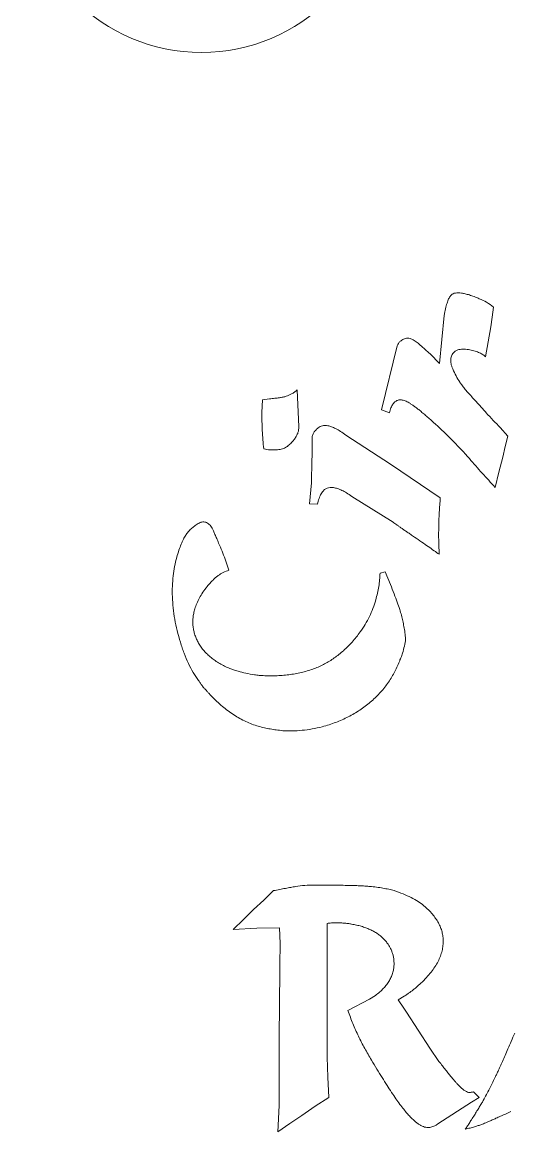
# Model space of a CAD drawing. Header units: millimetres. Extents: x -30 to 30, y -30 to 30.
# Drawn here: x -2.5 to 4.31, y 6.45 to 21.92 of the extents above; entities that cross this region are included whole.
import ezdxf

# ---------------------------------------------------------------- set-up
doc = ezdxf.new("R2010")
doc.units = ezdxf.units.MM

msp = doc.modelspace()

# ---------------------------------------------------------------- linework, layer by layer
at = {"color": 7, "linetype": 'Continuous', "lineweight": 15}
for p, q in [((4.073, 17.95), (4.056, 17.812)), ((3.32, 17.163), (3.385, 17.833)), ((3.385, 17.833), (3.394, 17.883)), ((4.056, 17.812), (4.037, 17.677)), ((4.037, 17.677), (3.962, 17.257)), ((2.509, 16.52), (2.73, 17.411)), ((3.067, 17.408), (3.172, 17.312)), ((3.172, 17.312), (3.188, 17.301)), ((3.188, 17.301), (3.32, 17.163)), ((1.337, 16.795), (1.357, 16.281)), ((0.843, 16.48), (0.852, 16.658)), ((0.852, 16.658), (0.951, 16.672)), ((2.623, 16.476), (2.509, 16.52)), ((2.636, 16.53), (2.623, 16.476)), ((4.165, 16.271), (4.273, 16.152)), ((2.015, 16.165), (2.637, 15.761)), ((4.273, 16.152), (4.234, 16.005)), ((0.934, 15.961), (0.868, 15.973)), ((4.234, 16.005), (4.201, 15.859)), ((4.201, 15.859), (4.148, 15.651)), ((2.637, 15.761), (3.331, 15.289)), ((4.148, 15.651), (4.095, 15.437)), ((1.505, 15.206), (1.534, 15.499)), ((1.62, 15.202), (1.505, 15.206)), ((1.629, 15.246), (1.62, 15.202)), ((2.674, 14.95), (2.096, 15.311)), ((0.332, 14.434), (0.383, 14.281)), ((2.491, 14.239), (2.564, 14.261)), ((2.564, 14.261), (2.636, 14.083)), ((0.868, 9.682), (1.005, 9.815)), ((0.727, 9.55), (0.868, 9.682)), ((0.585, 9.413), (0.727, 9.55)), ((0.443, 9.275), (0.585, 9.413)), ((0.772, 9.294), (0.443, 9.275)), ((1.087, 9.298), (0.772, 9.294)), ((1.092, 9.189), (1.087, 9.298)), ((1.754, 9.358), (1.754, 7.494)), ((1.873, 9.367), (1.814, 9.367)), ((1.097, 9.074), (1.092, 9.189)), ((2.042, 8.143), (2.344, 8.303)), ((2.344, 8.303), (2.426, 8.353)), ((2.827, 8.344), (2.745, 8.293)), ((2.745, 8.293), (2.823, 8.175)), ((2.823, 8.175), (2.86, 8.12)), ((2.86, 8.12), (3.024, 7.869)), ((3.024, 7.869), (3.184, 7.617)), ((3.184, 7.617), (3.312, 7.435)), ((1.754, 7.494), (1.763, 7.216)), ((1.763, 7.216), (1.777, 6.933)), ((3.796, 7.01), (3.873, 6.933)), ((1.064, 6.453), (1.083, 6.818)), ((1.585, 6.809), (1.398, 6.681)), ((1.777, 6.933), (1.585, 6.809)), ((3.764, 6.864), (3.298, 6.563)), ((3.873, 6.933), (3.764, 6.864)), ((1.398, 6.681), (1.233, 6.567)), ((1.233, 6.567), (1.064, 6.453)), ((3.298, 6.563), (3.271, 6.544))]:
    msp.add_line(p, q, dxfattribs=at)
msp.add_circle((0, 24), 2.5, dxfattribs=at)
for points, knots in [([(3.394, 17.883), (3.4, 17.912), (3.412, 17.964), (3.433, 18.033), (3.456, 18.086), (3.477, 18.111), (3.486, 18.121)], [0, 0, 0, 0, 0.342116, 0.618987, 0.837674, 1, 1, 1, 1]), ([(3.486, 18.121), (3.494, 18.127), (3.511, 18.14), (3.544, 18.148), (3.583, 18.151), (3.629, 18.146), (3.681, 18.136), (3.74, 18.119), (3.805, 18.096), (3.851, 18.077), (3.875, 18.066)], [0, 0, 0, 0, 0.071445, 0.152444, 0.246751, 0.357338, 0.487603, 0.637362, 0.807467, 1, 1, 1, 1]), ([(3.875, 18.066), (3.91, 18.052), (3.981, 18.021), (4.042, 17.974), (4.073, 17.95)], [0, 0, 0, 0, 0.492087, 1, 1, 1, 1]), ([(2.772, 17.474), (2.787, 17.485), (2.817, 17.507), (2.867, 17.52), (2.914, 17.514), (2.959, 17.492), (3.011, 17.455), (3.047, 17.425), (3.067, 17.408)], [0, 0, 0, 0, 0.162449, 0.333368, 0.437729, 0.580248, 0.76705, 1, 1, 1, 1]), ([(2.73, 17.411), (2.735, 17.422), (2.745, 17.446), (2.763, 17.464), (2.772, 17.474)], [0, 0, 0, 0, 0.482234, 1, 1, 1, 1]), ([(3.591, 17.359), (3.58, 17.356), (3.555, 17.348), (3.535, 17.332), (3.525, 17.323)], [0, 0, 0, 0, 0.483965, 1, 1, 1, 1]), ([(3.743, 17.355), (3.717, 17.359), (3.667, 17.368), (3.616, 17.362), (3.591, 17.359)], [0, 0, 0, 0, 0.523015, 1, 1, 1, 1]), ([(3.962, 17.257), (3.951, 17.267), (3.926, 17.289), (3.877, 17.315), (3.815, 17.337), (3.768, 17.349), (3.743, 17.355)], [0, 0, 0, 0, 0.187601, 0.411916, 0.681591, 1, 1, 1, 1]), ([(3.525, 17.323), (3.518, 17.316), (3.505, 17.303), (3.49, 17.279), (3.48, 17.253), (3.476, 17.224), (3.475, 17.193), (3.48, 17.16), (3.489, 17.125), (3.499, 17.101), (3.504, 17.088)], [0, 0, 0, 0, 0.114535, 0.222481, 0.33159, 0.445348, 0.565491, 0.697323, 0.840462, 1, 1, 1, 1]), ([(3.504, 17.088), (3.52, 17.055), (3.549, 16.993), (3.592, 16.918), (3.633, 16.862), (3.67, 16.813), (3.717, 16.759), (3.751, 16.721), (3.769, 16.701)], [0, 0, 0, 0, 0.231505, 0.437841, 0.54615, 0.675718, 0.826546, 1, 1, 1, 1]), ([(0.951, 16.672), (0.976, 16.674), (1.021, 16.679), (1.084, 16.686), (1.136, 16.695), (1.181, 16.706), (1.22, 16.721), (1.259, 16.74), (1.299, 16.764), (1.324, 16.784), (1.337, 16.795)], [0, 0, 0, 0, 0.177094, 0.330489, 0.459015, 0.564695, 0.662007, 0.767322, 0.878885, 1, 1, 1, 1]), ([(2.695, 16.628), (2.684, 16.615), (2.658, 16.586), (2.644, 16.55), (2.636, 16.53)], [0, 0, 0, 0, 0.456452, 1, 1, 1, 1]), ([(3.679, 15.903), (3.608, 15.978), (3.466, 16.13), (3.296, 16.291), (3.18, 16.393), (3.127, 16.44), (3.077, 16.482), (3.031, 16.52), (2.988, 16.552), (2.949, 16.58), (2.915, 16.604), (2.874, 16.628), (2.829, 16.65), (2.778, 16.659), (2.731, 16.654), (2.707, 16.637), (2.695, 16.628)], [0, 0, 0, 0, 0.2421168, 0.489752, 0.5499194, 0.6057013, 0.6564268, 0.7031765, 0.7453319, 0.7824171, 0.8155976, 0.8443759, 0.8925941, 0.9320141, 0.9660721, 1, 1, 1, 1]), ([(3.769, 16.701), (3.804, 16.663), (3.872, 16.589), (3.97, 16.478), (4.068, 16.372), (4.133, 16.304), (4.165, 16.271)], [0, 0, 0, 0, 0.261851, 0.515792, 0.762356, 1, 1, 1, 1]), ([(0.868, 15.973), (0.86, 16.058), (0.844, 16.227), (0.843, 16.396), (0.843, 16.48)], [0, 0, 0, 0, 0.504021, 1, 1, 1, 1]), ([(1.357, 16.281), (1.357, 16.268), (1.357, 16.24), (1.347, 16.198), (1.326, 16.154), (1.308, 16.126), (1.298, 16.111)], [0, 0, 0, 0, 0.215486, 0.447943, 0.708171, 1, 1, 1, 1]), ([(1.572, 16.212), (1.574, 16.215), (1.58, 16.221), (1.591, 16.233), (1.608, 16.249), (1.628, 16.268), (1.654, 16.287), (1.687, 16.298), (1.724, 16.301), (1.767, 16.298), (1.818, 16.282), (1.876, 16.255), (1.944, 16.216), (1.99, 16.183), (2.015, 16.165)], [0, 0, 0, 0, 0.020317, 0.051586, 0.09666, 0.154666, 0.218171, 0.284401, 0.356231, 0.438429, 0.538476, 0.664201, 0.817461, 1, 1, 1, 1]), ([(1.298, 16.111), (1.287, 16.098), (1.264, 16.069), (1.223, 16.027), (1.173, 15.99), (1.123, 15.971), (1.077, 15.964), (1.035, 15.959), (0.987, 15.959), (0.952, 15.96), (0.934, 15.961)], [0, 0, 0, 0, 0.121606, 0.267361, 0.417399, 0.566984, 0.650661, 0.749427, 0.866772, 1, 1, 1, 1]), ([(1.534, 15.499), (1.535, 15.559), (1.538, 15.683), (1.541, 15.837), (1.544, 15.954), (1.545, 16.026), (1.544, 16.08), (1.542, 16.11), (1.542, 16.121)], [0, 0, 0, 0, 0.290849, 0.597636, 0.740939, 0.855557, 0.942605, 1, 1, 1, 1]), ([(1.542, 16.121), (1.544, 16.138), (1.548, 16.171), (1.564, 16.199), (1.572, 16.212)], [0, 0, 0, 0, 0.524578, 1, 1, 1, 1]), ([(3.737, 15.839), (3.725, 15.851), (3.706, 15.873), (3.687, 15.894), (3.679, 15.903)], [0, 0, 0, 0, 0.589109, 1, 1, 1, 1]), ([(4.095, 15.437), (4.065, 15.47), (4.006, 15.536), (3.915, 15.635), (3.825, 15.736), (3.766, 15.804), (3.737, 15.839)], [0, 0, 0, 0, 0.246839, 0.495413, 0.746727, 1, 1, 1, 1]), ([(1.686, 15.373), (1.675, 15.355), (1.65, 15.315), (1.636, 15.271), (1.629, 15.246)], [0, 0, 0, 0, 0.4560095, 1, 1, 1, 1]), ([(2.096, 15.311), (2.072, 15.328), (2.028, 15.359), (1.961, 15.395), (1.901, 15.421), (1.846, 15.435), (1.796, 15.438), (1.752, 15.429), (1.714, 15.407), (1.695, 15.385), (1.686, 15.373)], [0, 0, 0, 0, 0.1877785, 0.3523936, 0.4935498, 0.6143639, 0.7189429, 0.8127175, 0.9037988, 1, 1, 1, 1]), ([(3.331, 15.289), (3.326, 15.223), (3.315, 15.092), (3.308, 14.895), (3.307, 14.699), (3.312, 14.569), (3.315, 14.504)], [0, 0, 0, 0, 0.2512806, 0.50205, 0.7509682, 1, 1, 1, 1]), ([(-0.344, 14.463), (-0.334, 14.496), (-0.316, 14.558), (-0.285, 14.641), (-0.254, 14.711), (-0.222, 14.769), (-0.186, 14.817), (-0.145, 14.86), (-0.099, 14.899), (-0.064, 14.922), (-0.046, 14.933)], [0, 0, 0, 0, 0.180536, 0.335931, 0.468861, 0.579079, 0.679842, 0.78364, 0.889425, 1, 1, 1, 1]), ([(-0.046, 14.933), (-0.038, 14.938), (-0.021, 14.947), (0.006, 14.955), (0.033, 14.956), (0.05, 14.952), (0.059, 14.95)], [0, 0, 0, 0, 0.269567, 0.513819, 0.755228, 1, 1, 1, 1]), ([(0.059, 14.95), (0.068, 14.947), (0.087, 14.941), (0.111, 14.921), (0.132, 14.897), (0.15, 14.865), (0.168, 14.826), (0.19, 14.779), (0.214, 14.723), (0.231, 14.682), (0.24, 14.66)], [0, 0, 0, 0, 0.083066, 0.167284, 0.257428, 0.357251, 0.475289, 0.623517, 0.797013, 1, 1, 1, 1]), ([(3.315, 14.504), (3.291, 14.521), (3.241, 14.557), (3.16, 14.613), (3.069, 14.677), (2.986, 14.733), (2.92, 14.779), (2.872, 14.812), (2.829, 14.841), (2.79, 14.868), (2.755, 14.892), (2.725, 14.915), (2.697, 14.933), (2.681, 14.944), (2.674, 14.95)], [0, 0, 0, 0, 0.110368, 0.237365, 0.379614, 0.53851, 0.618785, 0.691783, 0.759377, 0.820173, 0.874868, 0.922772, 0.964784, 1, 1, 1, 1]), ([(0.24, 14.66), (0.256, 14.622), (0.288, 14.547), (0.317, 14.471), (0.332, 14.434)], [0, 0, 0, 0, 0.502029, 1, 1, 1, 1]), ([(-0.04, 12.744), (-0.066, 12.781), (-0.118, 12.857), (-0.184, 12.985), (-0.244, 13.127), (-0.296, 13.279), (-0.34, 13.438), (-0.374, 13.597), (-0.395, 13.755), (-0.407, 13.909), (-0.407, 14.058), (-0.397, 14.2), (-0.377, 14.335), (-0.355, 14.421), (-0.344, 14.463)], [0, 0, 0, 0, 0.074704, 0.154527, 0.239752, 0.330863, 0.423965, 0.514603, 0.602647, 0.688973, 0.772497, 0.851797, 0.927355, 1, 1, 1, 1]), ([(0.383, 14.281), (0.356, 14.272), (0.303, 14.254), (0.242, 14.217), (0.196, 14.178), (0.159, 14.144), (0.12, 14.102), (0.093, 14.071), (0.079, 14.055)], [0, 0, 0, 0, 0.220934, 0.436162, 0.552162, 0.683538, 0.833102, 1, 1, 1, 1]), ([(2.43, 13.867), (2.439, 13.898), (2.456, 13.96), (2.473, 14.053), (2.486, 14.146), (2.489, 14.208), (2.491, 14.239)], [0, 0, 0, 0, 0.256658, 0.5077551, 0.7563728, 1, 1, 1, 1]), ([(2.636, 14.083), (2.653, 14.039), (2.686, 13.957), (2.73, 13.841), (2.763, 13.742), (2.789, 13.656), (2.808, 13.576), (2.824, 13.495), (2.838, 13.41), (2.844, 13.352), (2.847, 13.322)], [0, 0, 0, 0, 0.179245, 0.334072, 0.466924, 0.575586, 0.675055, 0.778698, 0.887511, 1, 1, 1, 1]), ([(0.079, 14.055), (0.059, 14.029), (0.02, 13.977), (-0.028, 13.898), (-0.067, 13.822), (-0.084, 13.769), (-0.093, 13.744)], [0, 0, 0, 0, 0.279129, 0.537174, 0.776072, 1, 1, 1, 1]), ([(2.215, 13.421), (2.239, 13.456), (2.285, 13.525), (2.344, 13.636), (2.393, 13.749), (2.418, 13.828), (2.43, 13.867)], [0, 0, 0, 0, 0.254577, 0.504751, 0.753449, 1, 1, 1, 1]), ([(-0.093, 13.744), (-0.098, 13.723), (-0.109, 13.681), (-0.118, 13.619), (-0.121, 13.557), (-0.118, 13.497), (-0.108, 13.437), (-0.091, 13.378), (-0.068, 13.32), (-0.04, 13.263), (-0.005, 13.209), (0.036, 13.157), (0.082, 13.108), (0.134, 13.063), (0.192, 13.02), (0.255, 12.98), (0.324, 12.943), (0.373, 12.922), (0.398, 12.911)], [0, 0, 0, 0, 0.061063, 0.119849, 0.177429, 0.233803, 0.290242, 0.347425, 0.405204, 0.46468, 0.525595, 0.586845, 0.64898, 0.713861, 0.781037, 0.85054, 0.923313, 1, 1, 1, 1]), ([(1.054, 12.811), (1.085, 12.813), (1.148, 12.816), (1.239, 12.827), (1.327, 12.842), (1.412, 12.86), (1.493, 12.883), (1.571, 12.909), (1.646, 12.939), (1.718, 12.975), (1.787, 13.014), (1.853, 13.058), (1.919, 13.107), (1.982, 13.16), (2.043, 13.219), (2.102, 13.281), (2.161, 13.348), (2.197, 13.396), (2.215, 13.421)], [0, 0, 0, 0, 0.069499, 0.136884, 0.202272, 0.266301, 0.327731, 0.388166, 0.447344, 0.505697, 0.563695, 0.622484, 0.681757, 0.742682, 0.804434, 0.867909, 0.933252, 1, 1, 1, 1]), ([(2.847, 13.322), (2.842, 13.29), (2.832, 13.223), (2.814, 13.158), (2.805, 13.125)], [0, 0, 0, 0, 0.4894645, 1, 1, 1, 1]), ([(2.761, 13.01), (2.75, 12.983), (2.728, 12.929), (2.688, 12.851), (2.645, 12.775), (2.596, 12.703), (2.543, 12.633), (2.484, 12.567), (2.422, 12.502), (2.355, 12.442), (2.284, 12.384), (2.209, 12.331), (2.13, 12.283), (2.048, 12.238), (1.962, 12.196), (1.873, 12.16), (1.78, 12.127), (1.717, 12.109), (1.684, 12.1)], [0, 0, 0, 0, 0.059871, 0.119634, 0.179102, 0.238327, 0.298553, 0.358689, 0.419669, 0.481681, 0.544289, 0.606794, 0.670057, 0.733902, 0.798516, 0.864326, 0.931289, 1, 1, 1, 1]), ([(2.805, 13.125), (2.802, 13.115), (2.795, 13.093), (2.781, 13.062), (2.769, 13.034), (2.764, 13.017), (2.761, 13.01)], [0, 0, 0, 0, 0.265315, 0.555117, 0.814114, 1, 1, 1, 1]), ([(0.398, 12.911), (0.414, 12.906), (0.451, 12.892), (0.49, 12.881), (0.511, 12.874)], [0, 0, 0, 0, 0.426541, 1, 1, 1, 1]), ([(0.511, 12.874), (0.547, 12.865), (0.622, 12.845), (0.721, 12.827), (0.809, 12.815), (0.884, 12.811), (0.966, 12.808), (1.024, 12.81), (1.054, 12.811)], [0, 0, 0, 0, 0.2012461, 0.4242186, 0.5480497, 0.6855973, 0.8361768, 1, 1, 1, 1]), ([(0.135, 12.531), (0.124, 12.543), (0.105, 12.565), (0.077, 12.594), (0.057, 12.618), (0.039, 12.635), (0.024, 12.654), (0.006, 12.678), (-0.016, 12.709), (-0.032, 12.731), (-0.04, 12.744)], [0, 0, 0, 0, 0.177669, 0.321422, 0.433178, 0.512634, 0.590675, 0.698236, 0.833555, 1, 1, 1, 1]), ([(0.792, 12.108), (0.763, 12.117), (0.704, 12.135), (0.619, 12.172), (0.534, 12.214), (0.451, 12.264), (0.37, 12.321), (0.29, 12.384), (0.211, 12.454), (0.161, 12.505), (0.135, 12.531)], [0, 0, 0, 0, 0.116278, 0.233146, 0.35274, 0.474562, 0.599985, 0.728545, 0.861724, 1, 1, 1, 1]), ([(1.135, 12.045), (1.105, 12.049), (1.046, 12.055), (0.96, 12.068), (0.876, 12.085), (0.821, 12.1), (0.792, 12.108)], [0, 0, 0, 0, 0.264886, 0.507993, 0.745612, 1, 1, 1, 1]), ([(1.684, 12.1), (1.637, 12.089), (1.544, 12.067), (1.405, 12.049), (1.269, 12.04), (1.179, 12.044), (1.135, 12.045)], [0, 0, 0, 0, 0.262471, 0.515301, 0.761399, 1, 1, 1, 1]), ([(1.005, 9.815), (1.033, 9.82), (1.089, 9.832), (1.169, 9.847), (1.243, 9.86), (1.334, 9.875), (1.442, 9.89), (1.528, 9.892), (1.571, 9.893)], [0, 0, 0, 0, 0.152997, 0.296271, 0.427568, 0.548043, 0.775925, 1, 1, 1, 1]), ([(1.571, 9.893), (1.617, 9.893), (1.706, 9.893), (1.833, 9.891), (1.948, 9.89), (2.052, 9.888), (2.143, 9.886), (2.222, 9.882), (2.289, 9.879), (2.361, 9.873), (2.441, 9.864), (2.529, 9.851), (2.61, 9.835), (2.661, 9.821), (2.686, 9.815)], [0, 0, 0, 0, 0.123805, 0.237593, 0.340181, 0.432167, 0.513559, 0.583776, 0.643982, 0.693088, 0.778505, 0.857797, 0.931793, 1, 1, 1, 1]), ([(2.686, 9.815), (2.729, 9.8), (2.81, 9.772), (2.922, 9.722), (3.02, 9.668), (3.075, 9.625), (3.102, 9.604)], [0, 0, 0, 0, 0.287812, 0.549216, 0.786133, 1, 1, 1, 1]), ([(3.102, 9.604), (3.123, 9.586), (3.165, 9.549), (3.22, 9.49), (3.266, 9.429), (3.304, 9.367), (3.335, 9.304), (3.356, 9.24), (3.369, 9.174), (3.371, 9.129), (3.371, 9.107)], [0, 0, 0, 0, 0.146362, 0.283844, 0.414442, 0.537669, 0.656424, 0.771815, 0.885698, 1, 1, 1, 1]), ([(1.814, 9.367), (1.802, 9.365), (1.782, 9.361), (1.762, 9.359), (1.754, 9.358)], [0, 0, 0, 0, 0.591714, 1, 1, 1, 1]), ([(2.092, 9.349), (2.076, 9.352), (2.041, 9.358), (1.986, 9.363), (1.93, 9.366), (1.892, 9.367), (1.873, 9.367)], [0, 0, 0, 0, 0.22539, 0.482374, 0.744374, 1, 1, 1, 1]), ([(2.686, 8.796), (2.685, 8.813), (2.684, 8.845), (2.678, 8.894), (2.665, 8.94), (2.649, 8.985), (2.628, 9.028), (2.602, 9.07), (2.571, 9.11), (2.535, 9.149), (2.496, 9.185), (2.451, 9.218), (2.402, 9.248), (2.348, 9.274), (2.291, 9.298), (2.228, 9.319), (2.162, 9.336), (2.116, 9.344), (2.092, 9.349)], [0, 0, 0, 0, 0.0559223, 0.1100461, 0.1638617, 0.2178059, 0.2717501, 0.3269189, 0.3842557, 0.4427556, 0.5033594, 0.5656058, 0.6300919, 0.6973552, 0.7674598, 0.8411574, 0.9188109, 1, 1, 1, 1]), ([(1.083, 6.818), (1.083, 6.887), (1.083, 7.019), (1.083, 7.213), (1.083, 7.395), (1.084, 7.566), (1.085, 7.725), (1.085, 7.874), (1.086, 8.011), (1.089, 8.257), (1.092, 8.61), (1.095, 8.921), (1.097, 9.074)], [0, 0, 0, 0, 0.0908, 0.176328, 0.25717, 0.33274, 0.403623, 0.469527, 0.530159, 0.586107, 0.796422, 1, 1, 1, 1]), ([(3.371, 9.107), (3.37, 9.082), (3.368, 9.032), (3.352, 8.957), (3.326, 8.882), (3.29, 8.806), (3.243, 8.731), (3.186, 8.656), (3.119, 8.581), (3.068, 8.533), (3.042, 8.508)], [0, 0, 0, 0, 0.106492, 0.213976, 0.326351, 0.444084, 0.570336, 0.70326, 0.846436, 1, 1, 1, 1]), ([(2.426, 8.353), (2.446, 8.369), (2.486, 8.4), (2.539, 8.452), (2.584, 8.506), (2.622, 8.56), (2.651, 8.617), (2.67, 8.676), (2.684, 8.735), (2.685, 8.776), (2.686, 8.796)], [0, 0, 0, 0, 0.146921, 0.285221, 0.416128, 0.539037, 0.656945, 0.772026, 0.885882, 1, 1, 1, 1]), ([(3.042, 8.508), (3.029, 8.497), (3.003, 8.474), (2.968, 8.444), (2.936, 8.418), (2.905, 8.396), (2.868, 8.37), (2.842, 8.353), (2.827, 8.344)], [0, 0, 0, 0, 0.186781, 0.38917, 0.505356, 0.646847, 0.809904, 1, 1, 1, 1]), ([(2.371, 7.453), (2.339, 7.507), (2.275, 7.616), (2.188, 7.785), (2.11, 7.961), (2.065, 8.082), (2.042, 8.143)], [0, 0, 0, 0, 0.245352, 0.493751, 0.745111, 1, 1, 1, 1]), ([(3.93, 6.891), (3.959, 6.944), (4.015, 7.048), (4.075, 7.167), (4.114, 7.25), (4.138, 7.302), (4.166, 7.365), (4.199, 7.438), (4.235, 7.521), (4.276, 7.614), (4.321, 7.717), (4.353, 7.79), (4.369, 7.828)], [0, 0, 0, 0, 0.17603, 0.340853, 0.386001, 0.441722, 0.508329, 0.585247, 0.673062, 0.771447, 0.880146, 1, 1, 1, 1]), ([(2.868, 6.709), (2.852, 6.728), (2.818, 6.77), (2.766, 6.838), (2.711, 6.917), (2.65, 7.005), (2.586, 7.103), (2.518, 7.211), (2.445, 7.329), (2.396, 7.411), (2.371, 7.453)], [0, 0, 0, 0, 0.084381, 0.180061, 0.287427, 0.406211, 0.537664, 0.679788, 0.834023, 1, 1, 1, 1]), ([(3.312, 7.435), (3.328, 7.414), (3.359, 7.374), (3.403, 7.317), (3.445, 7.266), (3.483, 7.22), (3.516, 7.179), (3.547, 7.143), (3.575, 7.113), (3.604, 7.082), (3.638, 7.051), (3.675, 7.024), (3.709, 7.005), (3.731, 7.002), (3.741, 7.001)], [0, 0, 0, 0, 0.126659, 0.244172, 0.350875, 0.446121, 0.531557, 0.607743, 0.672529, 0.726731, 0.817145, 0.891868, 0.951359, 1, 1, 1, 1]), ([(3.741, 7.001), (3.749, 7.002), (3.767, 7.003), (3.785, 7.008), (3.796, 7.01)], [0, 0, 0, 0, 0.406371, 1, 1, 1, 1]), ([(3.807, 6.686), (3.818, 6.705), (3.841, 6.742), (3.873, 6.795), (3.903, 6.844), (3.922, 6.876), (3.93, 6.891)], [0, 0, 0, 0, 0.280714, 0.541576, 0.780229, 1, 1, 1, 1]), ([(3.161, 6.512), (3.15, 6.513), (3.128, 6.515), (3.095, 6.525), (3.06, 6.54), (3.024, 6.562), (2.987, 6.589), (2.949, 6.624), (2.908, 6.663), (2.882, 6.693), (2.868, 6.709)], [0, 0, 0, 0, 0.088132, 0.182953, 0.28679, 0.40142, 0.530719, 0.671762, 0.828017, 1, 1, 1, 1]), ([(4.314, 6.736), (4.289, 6.724), (4.241, 6.702), (4.171, 6.671), (4.11, 6.643), (4.055, 6.619), (4.008, 6.598), (3.968, 6.581), (3.935, 6.567), (3.901, 6.552), (3.858, 6.538), (3.805, 6.521), (3.744, 6.505), (3.702, 6.495), (3.679, 6.489)], [0, 0, 0, 0, 0.122549, 0.233885, 0.332644, 0.420592, 0.49557, 0.559746, 0.61134, 0.652137, 0.724987, 0.807028, 0.898362, 1, 1, 1, 1]), ([(3.679, 6.489), (3.687, 6.501), (3.705, 6.527), (3.734, 6.571), (3.768, 6.625), (3.793, 6.664), (3.807, 6.686)], [0, 0, 0, 0, 0.176959, 0.403251, 0.678894, 1, 1, 1, 1]), ([(3.271, 6.544), (3.251, 6.535), (3.216, 6.518), (3.178, 6.514), (3.161, 6.512)], [0, 0, 0, 0, 0.557488, 1, 1, 1, 1])]:
    msp.add_open_spline(points, degree=3, knots=knots, dxfattribs=at)

doc.saveas('drawing.dxf')
